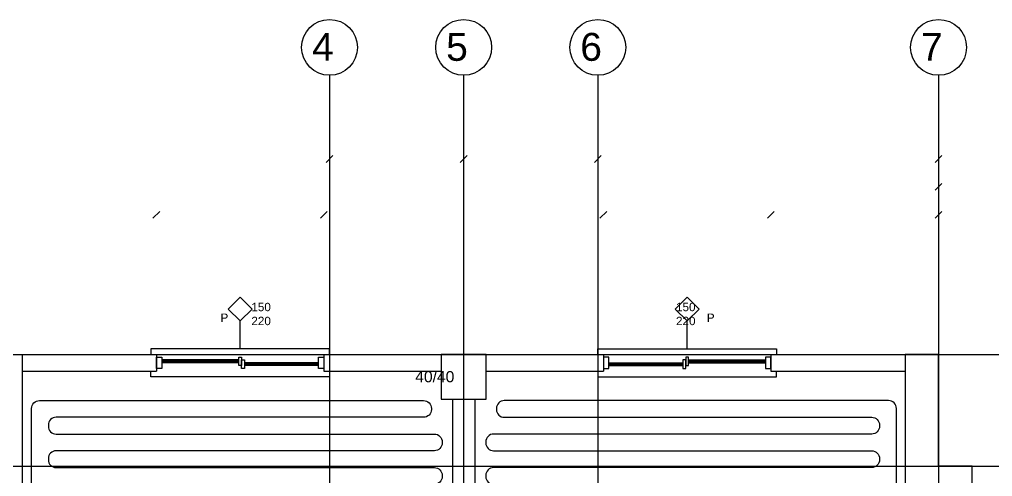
# Model space of a CAD drawing. Header units: centimetres. Extents: x -1224 to 8120, y -5771 to -1283.
# Drawn here: x -522 to 349, y -1693 to -1283 of the extents above; entities that cross this region are included whole.
import ezdxf

# ---------------------------------------------------------------- set-up
doc = ezdxf.new("R2010")
doc.units = ezdxf.units.CM
for name, color, linetype in [('ROTAS-ISITMA-PEX', 1, 'Continuous'), ('ROTAS-MIMARI', 8, 'Continuous'), ('ROTAS-MIMARI-KOLON', 8, 'Continuous'), ('ROTAS-MIMARI-YAZI', 8, 'Continuous')]:
    doc.layers.add(name, color=color, linetype=linetype)
doc.styles.add('ROTAS-YAZI', font='arial.ttf')

msp = doc.modelspace()

# ---------------------------------------------------------------- linework, layer by layer
at = {"layer": 'ROTAS-ISITMA-PEX'}
for points in [[(-510.92, -1909.44), (-510.92, -1631.44, -0.414214), (-503.92, -1624.44), (-160.08, -1624.44, -0.414214), (-153.08, -1631.44), (-153.08, -1632.44, -0.414214), (-160.08, -1639.44), (-488.92, -1639.44, 0.414214), (-495.92, -1646.44), (-495.92, -1647.44, 0.414214), (-488.92, -1654.44), (-150.5, -1654.44, -0.414214), (-143.5, -1661.44), (-143.5, -1662.44, -0.414214), (-150.5, -1669.44), (-488.92, -1669.44, 0.414214), (-495.92, -1676.44), (-495.92, -1677.44, 0.414214), (-488.92, -1684.44), (-150.5, -1684.44, -0.414214), (-143.5, -1691.44), (-143.5, -1692.44, -0.414214), (-150.5, -1699.44)], [(262.92, -1909.44), (262.92, -1631.44, 0.414214), (255.92, -1624.44), (-87.92, -1624.44, 0.414214), (-94.92, -1631.44), (-94.92, -1632.44, 0.414214), (-87.92, -1639.44), (240.92, -1639.44, -0.414214), (247.92, -1646.44), (247.92, -1647.44, -0.414214), (240.92, -1654.44), (-97.5, -1654.44, 0.414214), (-104.5, -1661.44), (-104.5, -1662.44, 0.414214), (-97.5, -1669.44), (240.92, -1669.44, -0.414214), (247.92, -1676.44), (247.92, -1677.44, -0.414214), (240.92, -1684.44), (-97.5, -1684.44, 0.414214), (-104.5, -1691.44), (-104.5, -1692.44, 0.414214), (-97.5, -1699.44)]]:
    msp.add_lwpolyline(points, format="xyb", dxfattribs=at)
at = {"layer": 'ROTAS-MIMARI'}
for points in [[(-244.27, -1333.08), (-244.27, -3298.08)], [(-124.27, -1333.08), (-124.27, -3298.08)], [(-4.27, -1333.08), (-4.27, -3298.08)], [(300.73, -1333.08), (300.73, -3298.08)], [(-241.27, -1405.08), (-247.27, -1411.08)], [(-247.27, -1411.08), (-241.27, -1405.08)], [(-127.27, -1411.08), (-121.27, -1405.08)], [(-121.27, -1405.08), (-127.27, -1411.08)], [(-7.27, -1411.08), (-1.27, -1405.08)], [(-1.27, -1405.08), (-7.27, -1411.08)], [(297.73, -1411.08), (303.73, -1405.08)], [(303.73, -1405.08), (297.73, -1411.08)], [(297.73, -1436.08), (303.73, -1430.08)], [(303.73, -1430.08), (297.73, -1436.08)], [(-402.27, -1461.08), (-396.27, -1455.08)], [(-396.27, -1455.08), (-402.27, -1461.08)], [(-252.27, -1461.08), (-246.27, -1455.08)], [(-246.27, -1455.08), (-252.27, -1461.08)], [(-2.27, -1461.08), (3.73, -1455.08)], [(3.73, -1455.08), (-2.27, -1461.08)], [(147.73, -1461.08), (153.73, -1455.08)], [(153.73, -1455.08), (147.73, -1461.08)], [(303.73, -1455.08), (297.73, -1461.08)], [(297.73, -1461.08), (303.73, -1455.08)], [(-324.27, -1578.08), (-324.27, -1553.08)], [(75.73, -1578.08), (75.73, -1553.08)], [(-1174.27, -1583.08), (925.73, -1583.08)], [(-519.27, -1583.08), (-399.27, -1583.08)], [(-244.27, -1583.08), (-244.27, -1578.08), (-404.27, -1578.08), (-404.27, -1583.08)], [(-399.27, -1583.08), (-399.27, -1598.08)], [(-249.27, -1583.08), (-249.27, -1598.08)], [(-249.27, -1583.08), (-144.27, -1583.08)], [(-104.27, -1583.08), (0.73, -1583.08)], [(-4.27, -1583.08), (-4.27, -1578.08), (155.73, -1578.08), (155.73, -1583.08)], [(0.73, -1583.08), (0.73, -1598.08)], [(150.73, -1583.08), (150.73, -1598.08)], [(150.73, -1583.08), (270.73, -1583.08)], [(-325.52, -1588.08), (-394.27, -1588.08)], [(-325.52, -1589.08), (-394.27, -1589.08)], [(-325.52, -1589.58), (-394.27, -1589.58)], [(-325.52, -1590.58), (-394.27, -1590.58)], [(-254.27, -1590.58), (-320.52, -1590.58)], [(-254.27, -1591.58), (-320.52, -1591.58)], [(-254.27, -1592.08), (-320.52, -1592.08)], [(-254.27, -1593.08), (-320.52, -1593.08)], [(5.73, -1590.58), (71.98, -1590.58)], [(5.73, -1591.58), (71.98, -1591.58)], [(5.73, -1592.08), (71.98, -1592.08)], [(5.73, -1593.08), (71.98, -1593.08)], [(76.98, -1588.08), (145.73, -1588.08)], [(76.98, -1589.08), (145.73, -1589.08)], [(76.98, -1589.58), (145.73, -1589.58)], [(76.98, -1590.58), (145.73, -1590.58)], [(-519.27, -1598.08), (-399.27, -1598.08)], [(-244.27, -1598.08), (-244.27, -1603.08), (-404.27, -1603.08), (-404.27, -1598.08)], [(-249.27, -1598.08), (-144.27, -1598.08)], [(-104.27, -1598.08), (0.73, -1598.08)], [(-4.27, -1598.08), (-4.27, -1603.08), (155.73, -1603.08), (155.73, -1598.08)], [(150.73, -1598.08), (270.73, -1598.08)], [(-134.27, -1623.08), (-134.27, -1923.08)], [(-114.27, -1623.08), (-114.27, -1923.08)], [(-1174.27, -1683.08), (925.73, -1683.08)], [(330.73, -1683.08), (375.73, -1683.08)]]:
    msp.add_lwpolyline(points, dxfattribs=at)
for points in [[(-324.27, -1553.08), (-334.87, -1542.48), (-324.27, -1531.87), (-313.66, -1542.48), (-324.27, -1553.08)], [(75.73, -1553.08), (86.34, -1542.48), (75.73, -1531.87), (65.13, -1542.48), (75.73, -1553.08)], [(-394.27, -1585.58), (-394.27, -1595.58), (-399.27, -1595.58), (-399.27, -1585.58), (-394.27, -1585.58)], [(-323.02, -1585.58), (-323.02, -1593.08), (-325.52, -1593.08), (-325.52, -1585.58), (-323.02, -1585.58)], [(-320.52, -1588.08), (-320.52, -1595.58), (-323.02, -1595.58), (-323.02, -1588.08), (-320.52, -1588.08)], [(-249.27, -1585.58), (-249.27, -1595.58), (-254.27, -1595.58), (-254.27, -1585.58), (-249.27, -1585.58)], [(0.73, -1585.58), (0.73, -1595.58), (5.73, -1595.58), (5.73, -1585.58), (0.73, -1585.58)], [(71.98, -1588.08), (71.98, -1595.58), (74.48, -1595.58), (74.48, -1588.08), (71.98, -1588.08)], [(74.48, -1585.58), (74.48, -1593.08), (76.98, -1593.08), (76.98, -1585.58), (74.48, -1585.58)], [(145.73, -1585.58), (145.73, -1595.58), (150.73, -1595.58), (150.73, -1585.58), (145.73, -1585.58)]]:
    msp.add_lwpolyline(points, close=True, dxfattribs=at)
for centre in [(-244.27, -1308.08), (-124.27, -1308.08), (-4.27, -1308.08), (300.73, -1308.08)]:
    msp.add_circle(centre, 25, dxfattribs=at)
at = {"layer": 'ROTAS-MIMARI-KOLON'}
for points in [[(-519.27, -1583.08), (-519.27, -1713.08), (-579.27, -1713.08), (-579.27, -1683.08), (-549.27, -1683.08), (-549.27, -1583.08), (-519.27, -1583.08)], [(-144.27, -1623.08), (-104.27, -1623.08), (-104.27, -1583.08), (-144.27, -1583.08), (-144.27, -1623.08)], [(270.73, -1583.08), (270.73, -1713.08), (330.73, -1713.08), (330.73, -1683.08), (300.73, -1683.08), (300.73, -1583.08), (270.73, -1583.08)]]:
    msp.add_lwpolyline(points, close=True, dxfattribs=at)

# ---------------------------------------------------------------- texts
at = {"layer": 'ROTAS-MIMARI-YAZI', "attachment_point": 1, "style": 'ROTAS-YAZI'}
for s, insert, char_height in [('4', (-259.95, -1295.14), 25), ('5', (-139.95, -1295.14), 25), ('6', (-19.95, -1295.14), 25), ('7', (285.05, -1295.14), 25), ('150\\P220', (-314.27, -1536.89), 7.5), ('150\\P220', (65.74, -1536.89), 7.5), ('P', (-341.86, -1546.51), 7.5), ('P', (93.32, -1546.51), 7.5), ('40/40', (-167.57, -1598.06), 10)]:
    msp.add_mtext(s, dxfattribs=dict(at, insert=insert, char_height=char_height))

doc.saveas('drawing.dxf')
